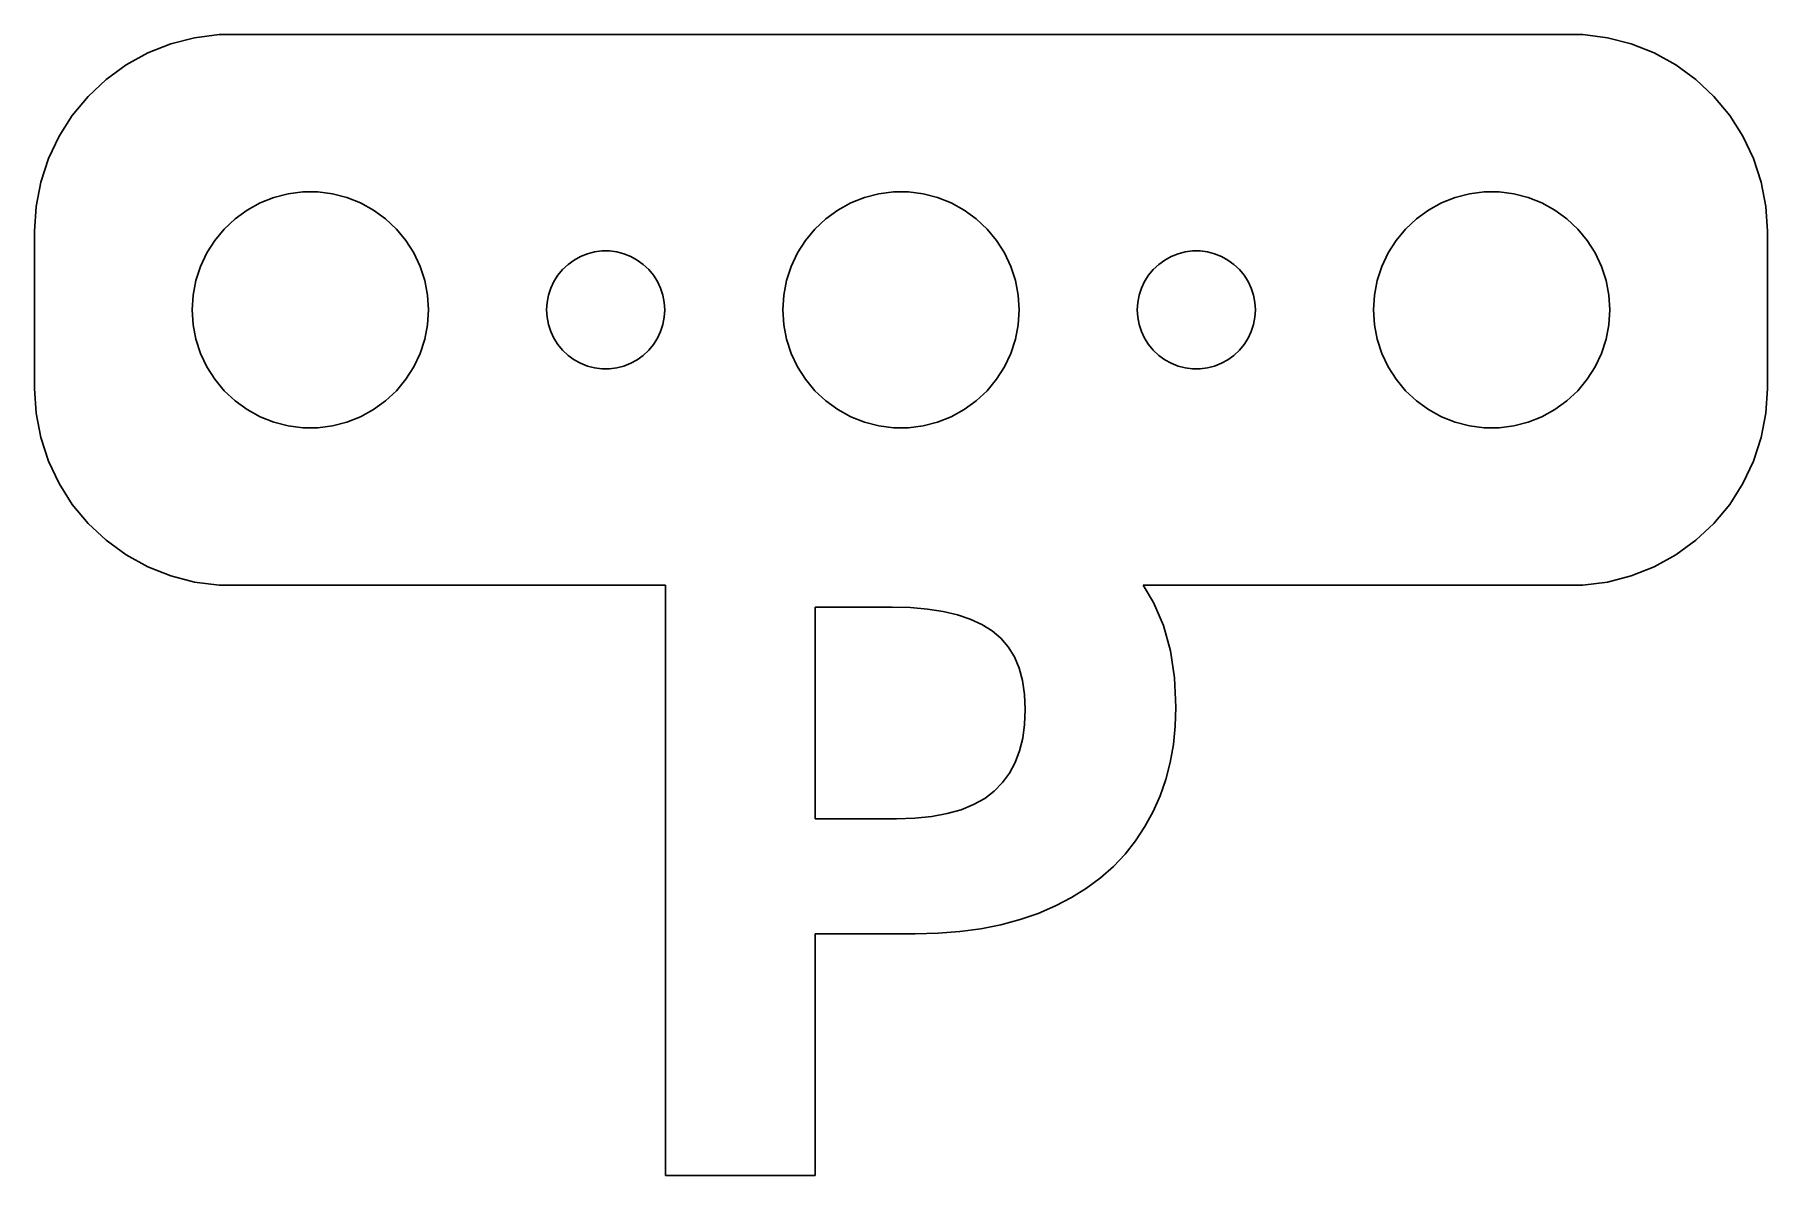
# Model space of a CAD drawing. Header units: metres. Extents: x -22 to 22, y -22 to 7.
import ezdxf

# ---------------------------------------------------------------- set-up
doc = ezdxf.new("R2010")
doc.units = ezdxf.units.M

msp = doc.modelspace()

# ---------------------------------------------------------------- linework, layer by layer
for p, q in [((-18.5451, 6.75528), (-19.1289, 6.52412)), ((-17.9369, 6.91142), (-18.5451, 6.75528)), ((-17.3139, 6.99013), (-17.9369, 6.91142)), ((17.3139, 6.99013), (-17.3139, 6.99013)), ((17.9369, 6.91142), (17.3139, 6.99013)), ((18.5451, 6.75528), (17.9369, 6.91142)), ((19.1289, 6.52412), (18.5451, 6.75528)), ((-19.6791, 6.22163), (-20.1871, 5.85255)), ((-19.1289, 6.52412), (-19.6791, 6.22163)), ((19.6791, 6.22163), (19.1289, 6.52412)), ((20.1871, 5.85255), (19.6791, 6.22163)), ((-20.1871, 5.85255), (-20.6448, 5.42273)), ((20.6448, 5.42273), (20.1871, 5.85255)), ((-20.6448, 5.42273), (-21.0451, 4.93892)), ((21.0451, 4.93892), (20.6448, 5.42273)), ((-21.0451, 4.93892), (-21.3815, 4.40877)), ((21.3815, 4.40877), (21.0451, 4.93892)), ((-21.3815, 4.40877), (-21.6489, 3.84062)), ((21.6489, 3.84062), (21.3815, 4.40877)), ((-21.6489, 3.84062), (-21.8429, 3.24344)), ((21.8429, 3.24344), (21.6489, 3.84062)), ((-21.8429, 3.24344), (-21.9606, 2.62666)), ((21.9606, 2.62666), (21.8429, 3.24344)), ((-16.6075, 2.53297), (-16.2773, 2.71448)), ((-16.2773, 2.71448), (-15.927, 2.85316)), ((-15.927, 2.85316), (-15.5621, 2.94685)), ((-15.5621, 2.94685), (-15.1884, 2.99408)), ((-15.1884, 2.99408), (-14.8116, 2.99408)), ((-14.8116, 2.99408), (-14.4379, 2.94685)), ((-14.4379, 2.94685), (-14.0729, 2.85316)), ((-14.0729, 2.85316), (-13.7227, 2.71448)), ((-13.7227, 2.71448), (-13.3925, 2.53297)), ((-1.60747, 2.53297), (-1.27733, 2.71448)), ((-1.27733, 2.71448), (-0.927048, 2.85316)), ((-0.927048, 2.85316), (-0.562134, 2.94685)), ((-0.562134, 2.94685), (-0.18837, 2.99408)), ((-0.18837, 2.99408), (0.18837, 2.99408)), ((0.18837, 2.99408), (0.562134, 2.94685)), ((0.562134, 2.94685), (0.927048, 2.85316)), ((0.927048, 2.85316), (1.27733, 2.71448)), ((1.27733, 2.71448), (1.60747, 2.53297)), ((13.3925, 2.53297), (13.7227, 2.71448)), ((13.7227, 2.71448), (14.0729, 2.85316)), ((14.0729, 2.85316), (14.4379, 2.94685)), ((14.4379, 2.94685), (14.8116, 2.99408)), ((14.8116, 2.99408), (15.1884, 2.99408)), ((15.1884, 2.99408), (15.5621, 2.94685)), ((15.5621, 2.94685), (15.927, 2.85316)), ((15.927, 2.85316), (16.2773, 2.71448)), ((16.2773, 2.71448), (16.6075, 2.53297)), ((-21.9606, 2.62666), (-22, 2)), ((-17.1869, 2.05363), (-16.9123, 2.31154)), ((-16.9123, 2.31154), (-16.6075, 2.53297)), ((-13.3925, 2.53297), (-13.0877, 2.31154)), ((-13.0877, 2.31154), (-12.8131, 2.05363)), ((-2.1869, 2.05363), (-1.91226, 2.31154)), ((-1.91226, 2.31154), (-1.60747, 2.53297)), ((1.60747, 2.53297), (1.91226, 2.31154)), ((1.91226, 2.31154), (2.1869, 2.05363)), ((12.8131, 2.05363), (13.0877, 2.31154)), ((13.0877, 2.31154), (13.3925, 2.53297)), ((16.6075, 2.53297), (16.9123, 2.31154)), ((16.9123, 2.31154), (17.1869, 2.05363)), ((22, 2), (21.9606, 2.62666)), ((-22, 2), (-22, -2)), ((-17.6289, 1.44525), (-17.427, 1.76335)), ((-17.427, 1.76335), (-17.1869, 2.05363)), ((-12.8131, 2.05363), (-12.5729, 1.76335)), ((-12.5729, 1.76335), (-12.3711, 1.44525)), ((-2.62891, 1.44525), (-2.42705, 1.76335)), ((-2.42705, 1.76335), (-2.1869, 2.05363)), ((2.1869, 2.05363), (2.42705, 1.76335)), ((2.42705, 1.76335), (2.62891, 1.44525)), ((12.3711, 1.44525), (12.5729, 1.76335)), ((12.5729, 1.76335), (12.8131, 2.05363)), ((17.1869, 2.05363), (17.427, 1.76335)), ((17.427, 1.76335), (17.6289, 1.44525)), ((22, -2), (22, 2)), ((-17.7893, 1.10437), (-17.6289, 1.44525)), ((-12.3711, 1.44525), (-12.2107, 1.10437)), ((-8.30373, 1.26648), (-8.13866, 1.35724)), ((-8.13866, 1.35724), (-7.96352, 1.42657)), ((-7.96352, 1.42657), (-7.78107, 1.47342)), ((-7.78107, 1.47342), (-7.59418, 1.49704)), ((-7.59418, 1.49704), (-7.40581, 1.49704)), ((-7.40581, 1.49704), (-7.21892, 1.47342)), ((-7.21892, 1.47342), (-7.03647, 1.42657)), ((-7.03647, 1.42657), (-6.86133, 1.35724)), ((-6.86133, 1.35724), (-6.69626, 1.26648)), ((-2.78932, 1.10437), (-2.62891, 1.44525)), ((2.62891, 1.44525), (2.78932, 1.10437)), ((6.69626, 1.26648), (6.86133, 1.35724)), ((6.86133, 1.35724), (7.03647, 1.42657)), ((7.03647, 1.42657), (7.21892, 1.47342)), ((7.21892, 1.47342), (7.40581, 1.49704)), ((7.40581, 1.49704), (7.59418, 1.49704)), ((7.59418, 1.49704), (7.78107, 1.47342)), ((7.78107, 1.47342), (7.96352, 1.42657)), ((7.96352, 1.42657), (8.13866, 1.35724)), ((8.13866, 1.35724), (8.30373, 1.26648)), ((12.2107, 1.10437), (12.3711, 1.44525)), ((17.6289, 1.44525), (17.7893, 1.10437)), ((-17.9057, 0.746063), (-17.7893, 1.10437)), ((-12.2107, 1.10437), (-12.0942, 0.746063)), ((-8.81445, 0.722626), (-8.71352, 0.881668)), ((-8.71352, 0.881668), (-8.59344, 1.02681)), ((-8.59344, 1.02681), (-8.45613, 1.15576)), ((-8.45613, 1.15576), (-8.30373, 1.26648)), ((-6.69626, 1.26648), (-6.54385, 1.15576)), ((-6.54385, 1.15576), (-6.40654, 1.02681)), ((-6.40654, 1.02681), (-6.28647, 0.881668)), ((-6.28647, 0.881668), (-6.18553, 0.722626)), ((-2.90575, 0.746063), (-2.78932, 1.10437)), ((2.78932, 1.10437), (2.90575, 0.746063)), ((6.18553, 0.722626), (6.28647, 0.881668)), ((6.28647, 0.881668), (6.40654, 1.02681)), ((6.40654, 1.02681), (6.54385, 1.15576)), ((6.54385, 1.15576), (6.69626, 1.26648)), ((8.30373, 1.26648), (8.45613, 1.15576)), ((8.45613, 1.15576), (8.59344, 1.02681)), ((8.59344, 1.02681), (8.71352, 0.881668)), ((8.71352, 0.881668), (8.81445, 0.722626)), ((12.0942, 0.746063), (12.2107, 1.10437)), ((17.7893, 1.10437), (17.9057, 0.746063)), ((-17.9763, 0.375992), (-17.9057, 0.746063)), ((-12.0942, 0.746063), (-12.0237, 0.375992)), ((-8.95287, 0.373032), (-8.89465, 0.552185)), ((-8.89465, 0.552185), (-8.81445, 0.722626)), ((-6.18553, 0.722626), (-6.10533, 0.552185)), ((-6.10533, 0.552185), (-6.04712, 0.373032)), ((-2.97633, 0.375992), (-2.90575, 0.746063)), ((2.90575, 0.746063), (2.97633, 0.375992)), ((6.04712, 0.373032), (6.10533, 0.552185)), ((6.10533, 0.552185), (6.18553, 0.722626)), ((8.81445, 0.722626), (8.89465, 0.552185)), ((8.89465, 0.552185), (8.95287, 0.373032)), ((12.0237, 0.375992), (12.0942, 0.746063)), ((17.9057, 0.746063), (17.9763, 0.375992)), ((-18, 0), (-17.9763, 0.375992)), ((-17.9763, -0.375992), (-18, 0)), ((-12.0237, 0.375992), (-12, 0)), ((-12, 0), (-12.0237, -0.375992)), ((-9, 0), (-8.98816, 0.187988)), ((-8.98816, -0.187988), (-9, 0)), ((-8.98816, 0.187988), (-8.95287, 0.373032)), ((-6.04712, 0.373032), (-6.01183, 0.187988)), ((-6.01183, 0.187988), (-6, 0)), ((-6, 0), (-6.01183, -0.187988)), ((-3, 0), (-2.97633, 0.375992)), ((-2.97633, -0.375992), (-3, 0)), ((2.97633, 0.375992), (3, 0)), ((3, 0), (2.97633, -0.375992)), ((6, 0), (6.01183, 0.187988)), ((6.01183, -0.187988), (6, 0)), ((6.01183, 0.187988), (6.04712, 0.373032)), ((8.95287, 0.373032), (8.98816, 0.187988)), ((8.98816, 0.187988), (9, 0)), ((9, 0), (8.98816, -0.187988)), ((12, 0), (12.0237, 0.375992)), ((12.0237, -0.375992), (12, 0)), ((17.9763, 0.375992), (18, 0)), ((18, 0), (17.9763, -0.375992)), ((-17.9057, -0.746063), (-17.9763, -0.375992)), ((-12.0237, -0.375992), (-12.0942, -0.746063)), ((-8.95287, -0.373032), (-8.98816, -0.187988)), ((-8.89465, -0.552185), (-8.95287, -0.373032)), ((-6.04712, -0.373032), (-6.10533, -0.552185)), ((-6.01183, -0.187988), (-6.04712, -0.373032)), ((-2.90575, -0.746063), (-2.97633, -0.375992)), ((2.97633, -0.375992), (2.90575, -0.746063)), ((6.04712, -0.373032), (6.01183, -0.187988)), ((6.10533, -0.552185), (6.04712, -0.373032)), ((8.95287, -0.373032), (8.89465, -0.552185)), ((8.98816, -0.187988), (8.95287, -0.373032)), ((12.0942, -0.746063), (12.0237, -0.375992)), ((17.9763, -0.375992), (17.9057, -0.746063)), ((-17.7893, -1.10437), (-17.9057, -0.746063)), ((-12.0942, -0.746063), (-12.2107, -1.10437)), ((-8.81445, -0.722626), (-8.89465, -0.552185)), ((-8.71352, -0.881668), (-8.81445, -0.722626)), ((-6.18553, -0.722626), (-6.28647, -0.881668)), ((-6.10533, -0.552185), (-6.18553, -0.722626)), ((-2.78932, -1.10437), (-2.90575, -0.746063)), ((2.90575, -0.746063), (2.78932, -1.10437)), ((6.18553, -0.722626), (6.10533, -0.552185)), ((6.28647, -0.881668), (6.18553, -0.722626)), ((8.81445, -0.722626), (8.71352, -0.881668)), ((8.89465, -0.552185), (8.81445, -0.722626)), ((12.2107, -1.10437), (12.0942, -0.746063)), ((17.9057, -0.746063), (17.7893, -1.10437)), ((-17.6289, -1.44525), (-17.7893, -1.10437)), ((-12.2107, -1.10437), (-12.3711, -1.44525)), ((-8.59344, -1.02681), (-8.71352, -0.881668)), ((-8.45613, -1.15576), (-8.59344, -1.02681)), ((-8.30373, -1.26648), (-8.45613, -1.15576)), ((-8.13866, -1.35724), (-8.30373, -1.26648)), ((-6.69626, -1.26648), (-6.86133, -1.35724)), ((-6.54385, -1.15576), (-6.69626, -1.26648)), ((-6.40654, -1.02681), (-6.54385, -1.15576)), ((-6.28647, -0.881668), (-6.40654, -1.02681)), ((-2.62891, -1.44525), (-2.78932, -1.10437)), ((2.78932, -1.10437), (2.62891, -1.44525)), ((6.40654, -1.02681), (6.28647, -0.881668)), ((6.54385, -1.15576), (6.40654, -1.02681)), ((6.69626, -1.26648), (6.54385, -1.15576)), ((6.86133, -1.35724), (6.69626, -1.26648)), ((8.30373, -1.26648), (8.13866, -1.35724)), ((8.45613, -1.15576), (8.30373, -1.26648)), ((8.59344, -1.02681), (8.45613, -1.15576)), ((8.71352, -0.881668), (8.59344, -1.02681)), ((12.3711, -1.44525), (12.2107, -1.10437)), ((17.7893, -1.10437), (17.6289, -1.44525)), ((-17.427, -1.76335), (-17.6289, -1.44525)), ((-12.3711, -1.44525), (-12.5729, -1.76335)), ((-7.96352, -1.42657), (-8.13866, -1.35724)), ((-7.78107, -1.47342), (-7.96352, -1.42657)), ((-7.59418, -1.49704), (-7.78107, -1.47342)), ((-7.40581, -1.49704), (-7.59418, -1.49704)), ((-7.21892, -1.47342), (-7.40581, -1.49704)), ((-7.03647, -1.42657), (-7.21892, -1.47342)), ((-6.86133, -1.35724), (-7.03647, -1.42657)), ((-2.42705, -1.76335), (-2.62891, -1.44525)), ((2.62891, -1.44525), (2.42705, -1.76335)), ((7.03647, -1.42657), (6.86133, -1.35724)), ((7.21892, -1.47342), (7.03647, -1.42657)), ((7.40581, -1.49704), (7.21892, -1.47342)), ((7.59418, -1.49704), (7.40581, -1.49704)), ((7.78107, -1.47342), (7.59418, -1.49704)), ((7.96352, -1.42657), (7.78107, -1.47342)), ((8.13866, -1.35724), (7.96352, -1.42657)), ((12.5729, -1.76335), (12.3711, -1.44525)), ((17.6289, -1.44525), (17.427, -1.76335)), ((-22, -2), (-21.9606, -2.62666)), ((-17.1869, -2.05363), (-17.427, -1.76335)), ((-16.9123, -2.31154), (-17.1869, -2.05363)), ((-12.8131, -2.05363), (-13.0877, -2.31154)), ((-12.5729, -1.76335), (-12.8131, -2.05363)), ((-2.1869, -2.05363), (-2.42705, -1.76335)), ((-1.91226, -2.31154), (-2.1869, -2.05363)), ((2.1869, -2.05363), (1.91226, -2.31154)), ((2.42705, -1.76335), (2.1869, -2.05363)), ((12.8131, -2.05363), (12.5729, -1.76335)), ((13.0877, -2.31154), (12.8131, -2.05363)), ((17.1869, -2.05363), (16.9123, -2.31154)), ((17.427, -1.76335), (17.1869, -2.05363)), ((21.9606, -2.62666), (22, -2)), ((-21.9606, -2.62666), (-21.8429, -3.24344)), ((-16.6075, -2.53297), (-16.9123, -2.31154)), ((-16.2773, -2.71448), (-16.6075, -2.53297)), ((-13.3925, -2.53297), (-13.7227, -2.71448)), ((-13.0877, -2.31154), (-13.3925, -2.53297)), ((-1.60747, -2.53297), (-1.91226, -2.31154)), ((-1.27733, -2.71448), (-1.60747, -2.53297)), ((1.60747, -2.53297), (1.27733, -2.71448)), ((1.91226, -2.31154), (1.60747, -2.53297)), ((13.3925, -2.53297), (13.0877, -2.31154)), ((13.7227, -2.71448), (13.3925, -2.53297)), ((16.6075, -2.53297), (16.2773, -2.71448)), ((16.9123, -2.31154), (16.6075, -2.53297)), ((21.8429, -3.24344), (21.9606, -2.62666)), ((-15.927, -2.85316), (-16.2773, -2.71448)), ((-15.5621, -2.94685), (-15.927, -2.85316)), ((-15.1884, -2.99408), (-15.5621, -2.94685)), ((-14.8116, -2.99408), (-15.1884, -2.99408)), ((-14.4379, -2.94685), (-14.8116, -2.99408)), ((-14.0729, -2.85316), (-14.4379, -2.94685)), ((-13.7227, -2.71448), (-14.0729, -2.85316)), ((-0.927048, -2.85316), (-1.27733, -2.71448)), ((-0.562134, -2.94685), (-0.927048, -2.85316)), ((-0.18837, -2.99408), (-0.562134, -2.94685)), ((0.18837, -2.99408), (-0.18837, -2.99408)), ((0.562134, -2.94685), (0.18837, -2.99408)), ((0.927048, -2.85316), (0.562134, -2.94685)), ((1.27733, -2.71448), (0.927048, -2.85316)), ((14.0729, -2.85316), (13.7227, -2.71448)), ((14.4379, -2.94685), (14.0729, -2.85316)), ((14.8116, -2.99408), (14.4379, -2.94685)), ((15.1884, -2.99408), (14.8116, -2.99408)), ((15.5621, -2.94685), (15.1884, -2.99408)), ((15.927, -2.85316), (15.5621, -2.94685)), ((16.2773, -2.71448), (15.927, -2.85316)), ((-21.8429, -3.24344), (-21.6489, -3.84062)), ((21.6489, -3.84062), (21.8429, -3.24344)), ((-21.6489, -3.84062), (-21.3815, -4.40877)), ((21.3815, -4.40877), (21.6489, -3.84062)), ((-21.3815, -4.40877), (-21.0451, -4.93892)), ((21.0451, -4.93892), (21.3815, -4.40877)), ((-21.0451, -4.93892), (-20.6448, -5.42273)), ((20.6448, -5.42273), (21.0451, -4.93892)), ((-20.6448, -5.42273), (-20.1871, -5.85255)), ((20.1871, -5.85255), (20.6448, -5.42273)), ((-20.1871, -5.85255), (-19.6791, -6.22163)), ((19.6791, -6.22163), (20.1871, -5.85255)), ((-19.6791, -6.22163), (-19.1289, -6.52412)), ((-19.1289, -6.52412), (-18.5451, -6.75528)), ((18.5451, -6.75528), (19.1289, -6.52412)), ((19.1289, -6.52412), (19.6791, -6.22163)), ((-18.5451, -6.75528), (-17.9369, -6.91142)), ((-17.9369, -6.91142), (-17.3139, -6.99013)), ((-17.3139, -6.99013), (-5.98001, -6.99013)), ((-5.98001, -6.99013), (-5.98001, -21.9812)), ((6.41571, -7.43425), (6.14975, -6.99013)), ((6.14975, -6.99013), (17.3139, -6.99013)), ((17.3139, -6.99013), (17.9369, -6.91142)), ((17.9369, -6.91142), (18.5451, -6.75528)), ((6.66328, -8.01865), (6.41571, -7.43425)), ((-2.17924, -12.9236), (-2.17924, -7.55074)), ((-2.17924, -7.55074), (-0.220734, -7.55074)), ((-0.220734, -7.55074), (0.244247, -7.56297)), ((0.244247, -7.56297), (0.67482, -7.59966)), ((0.67482, -7.59966), (1.07094, -7.66081)), ((1.07094, -7.66081), (1.43262, -7.74641)), ((1.43262, -7.74641), (1.75986, -7.85649)), ((1.75986, -7.85649), (2.05264, -7.99101)), ((2.05264, -7.99101), (2.311, -8.15001)), ((2.311, -8.15001), (2.53491, -8.3376)), ((2.53491, -8.3376), (2.72438, -8.55806)), ((6.84012, -8.65588), (6.66328, -8.01865)), ((2.72438, -8.55806), (2.87939, -8.81139)), ((6.94621, -9.34599), (6.84012, -8.65588)), ((2.87939, -8.81139), (2.99997, -9.09758)), ((2.99997, -9.09758), (3.08609, -9.41664)), ((3.08609, -9.41664), (3.13776, -9.76857)), ((6.98158, -10.089), (6.94621, -9.34599)), ((3.13776, -9.76857), (3.15498, -10.1534)), ((6.96555, -10.5737), (6.98158, -10.089)), ((3.13895, -10.53), (3.09082, -10.8796)), ((3.15498, -10.1534), (3.13895, -10.53)), ((3.09082, -10.8796), (3.0106, -11.2021)), ((6.91742, -11.0414), (6.96555, -10.5737)), ((3.0106, -11.2021), (2.89832, -11.4975)), ((6.83722, -11.4919), (6.91742, -11.0414)), ((2.75395, -11.7659), (2.5775, -12.0071)), ((2.89832, -11.4975), (2.75395, -11.7659)), ((6.72491, -11.9254), (6.83722, -11.4919)), ((2.36896, -12.2213), (2.1257, -12.4076)), ((2.5775, -12.0071), (2.36896, -12.2213)), ((6.58055, -12.3418), (6.72491, -11.9254)), ((1.52722, -12.6943), (1.17197, -12.7946)), ((1.84512, -12.5653), (1.52722, -12.6943)), ((2.1257, -12.4076), (1.84512, -12.5653)), ((6.19556, -13.1232), (6.4041, -12.7411)), ((6.4041, -12.7411), (6.58055, -12.3418)), ((-0.117752, -12.9236), (-2.17924, -12.9236)), ((0.349472, -12.9092), (-0.117752, -12.9236)), ((0.779388, -12.8662), (0.349472, -12.9092)), ((1.17197, -12.7946), (0.779388, -12.8662)), ((5.9567, -13.4847), (6.19556, -13.1232)), ((5.68916, -13.8216), (5.9567, -13.4847)), ((5.39296, -14.1342), (5.68916, -13.8216)), ((4.71454, -14.6859), (5.06808, -14.4222)), ((5.06808, -14.4222), (5.39296, -14.1342)), ((3.92145, -15.1397), (4.33234, -14.925)), ((4.33234, -14.925), (4.71454, -14.6859)), ((3.02325, -15.4867), (3.48431, -15.3277)), ((3.48431, -15.3277), (3.92145, -15.1397)), ((0.358948, -15.8482), (0.939667, -15.8338)), ((0.939667, -15.8338), (1.49646, -15.7904)), ((1.49646, -15.7904), (2.02933, -15.7181)), ((2.02933, -15.7181), (2.53825, -15.6169)), ((2.53825, -15.6169), (3.02325, -15.4867)), ((-2.17924, -15.8482), (0.358948, -15.8482)), ((-2.17924, -21.9812), (-2.17924, -15.8482)), ((-5.98001, -21.9812), (-2.17924, -21.9812))]:
    msp.add_line(p, q)

doc.saveas('drawing.dxf')
